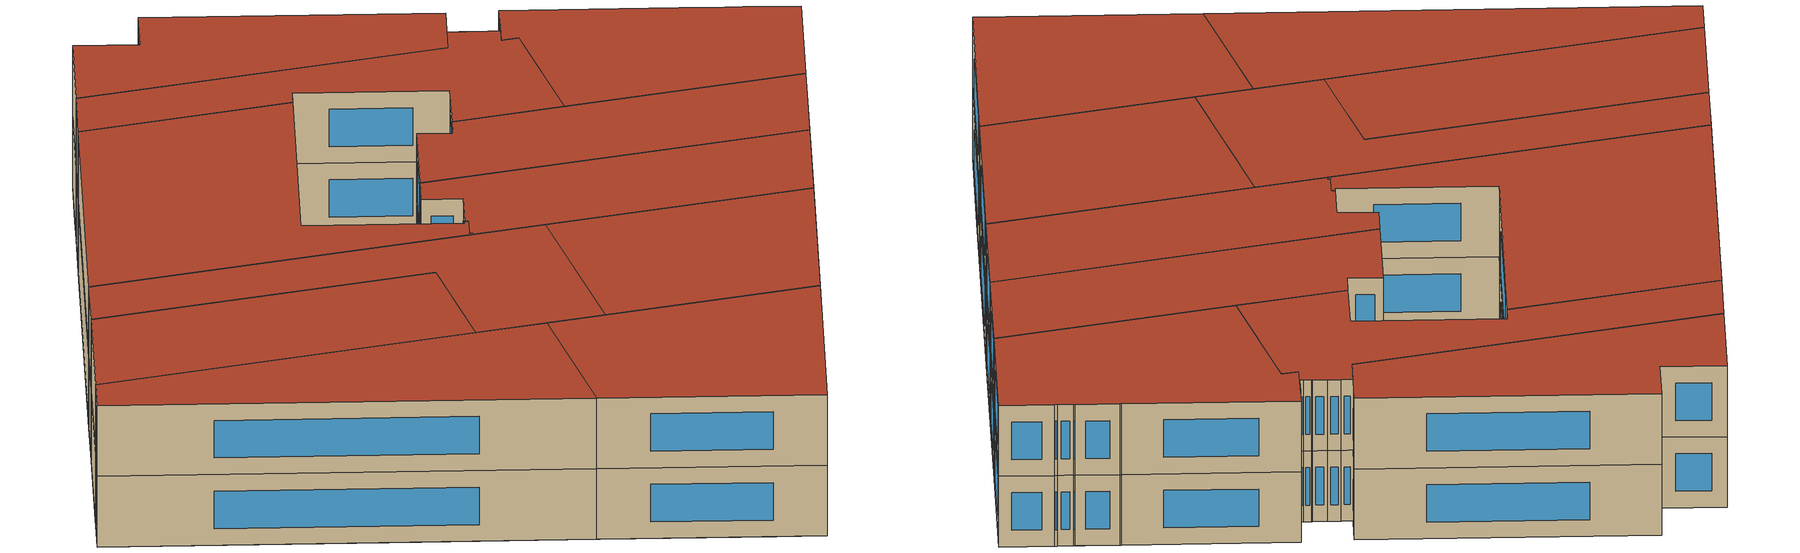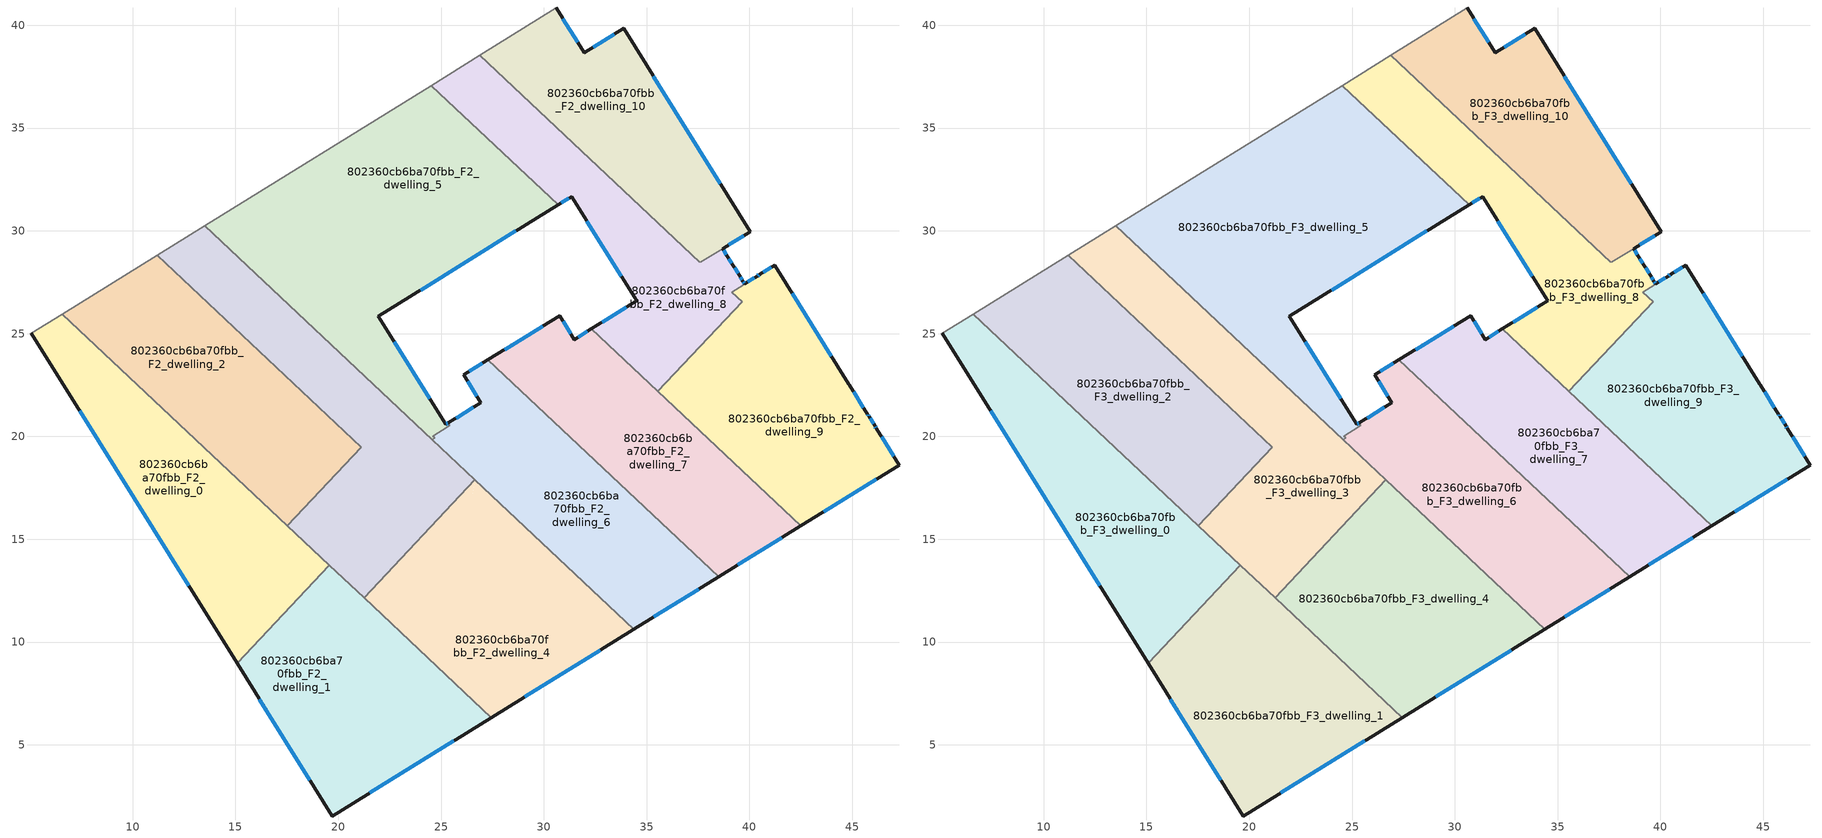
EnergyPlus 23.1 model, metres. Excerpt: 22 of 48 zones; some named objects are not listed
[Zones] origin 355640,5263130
802360cb6ba70fbb_F2_dwelling_0
 floor to 802360cb6ba70fbb_F1_dwelling_4 (EU_floor_Construction): 19.09,14.19 15.77,9.68 15.09,8.96 11.58,14.59 15.6,17.47 z6
 floor adiabatic (EU_floor_Construction): 15.6,17.47 11.58,14.59 5.07,25.02 6.58,25.95 z6
 floor to 802360cb6ba70fbb_F1_dwelling_5 (EU_floor_Construction): 19.57,13.73 15.77,9.68 19.09,14.19 z6
 wall outside (EU_wall_Construction): 5.07,25.02 15.09,8.96 z6:9
 wall to 802360cb6ba70fbb_F2_dwelling_1 (EU_wall_Construction): 15.09,8.96 19.57,13.73 z6:9
 wall adiabatic (EU_wall_Construction): 6.58,25.95 5.07,25.02 z6:9
 wall to 802360cb6ba70fbb_F2_dwelling_2 (EU_wall_Construction): 17.52,15.66 6.58,25.95 z6:9
 wall to 802360cb6ba70fbb_F2_dwelling_3 (EU_wall_Construction): 19.57,13.73 17.52,15.66 z6:9
 window (EU_Window_Construction): 7.42,21.25 12.73,12.73 z6.7:8.3
802360cb6ba70fbb_F2_dwelling_1
 floor to 802360cb6ba70fbb_F1_dwelling_5 (EU_floor_Construction): 22.04,11.42 18.7,3.17 15.15,8.85 15.77,9.68 19.57,13.73 z6
 floor to 802360cb6ba70fbb_F1_dwelling_4 (EU_floor_Construction): 15.77,9.68 15.15,8.85 15.09,8.96 z6
 floor to 802360cb6ba70fbb_F1_dwelling_6 (EU_floor_Construction): 25.05,8.59 24.32,4.4 19.71,1.54 18.7,3.17 22.04,11.42 z6
 floor to 802360cb6ba70fbb_F1_dwelling_7 (EU_floor_Construction): 27.45,6.33 24.32,4.4 25.05,8.59 z6
 wall outside (EU_wall_Construction): 15.09,8.96 19.71,1.54 27.45,6.33 z6:9
 wall to 802360cb6ba70fbb_F2_dwelling_4 (EU_wall_Construction): 27.45,6.33 21.26,12.15 z6:9
 wall to 802360cb6ba70fbb_F2_dwelling_3 (EU_wall_Construction): 21.26,12.15 19.57,13.73 z6:9
 window (EU_Window_Construction): 16.17,7.22 18.62,3.28 / 21.53,2.67 25.63,5.21 z6.7:8.3
802360cb6ba70fbb_F2_dwelling_10
 floor to 802360cb6ba70fbb_F1_dwelling_12 (EU_floor_Construction): 33.88,39.84 37.03,34.77 33.95,31.9 28.15,37.35 28.15,39.31 30.62,40.84 31.96,38.66 z6
 floor to 802360cb6ba70fbb_F1_dwelling_11 (EU_floor_Construction): 37.03,34.77 40.03,29.96 37.6,28.46 33.95,31.9 z6
 floor to 802360cb6ba70fbb_F1_dwelling_0 (EU_floor_Construction): 28.15,39.31 28.15,37.35 26.89,38.53 z6
 wall outside (EU_wall_Construction): 38.69,29.14 40.03,29.96 33.88,39.84 31.96,38.66 30.62,40.84 z6:9
 wall adiabatic (EU_wall_Construction): 30.62,40.84 26.89,38.53 z6:9
 wall to 802360cb6ba70fbb_F2_dwelling_8 (EU_wall_Construction): 26.89,38.53 37.59,28.47 / 37.6,28.46 38.69,29.14 z6:9
 window (EU_Window_Construction): 31.65,39.17 30.93,40.33 / 33.43,39.57 32.41,38.94 / 38.58,32.28 35.32,37.52 / 39.01,29.33 39.71,29.77 z6.7:8.3
802360cb6ba70fbb_F2_dwelling_2
 floor to 802360cb6ba70fbb_F1_dwelling_2 (EU_floor_Construction): 17.23,23.15 11.44,21.38 6.58,25.95 6.98,26.2 13.88,26.3 z6
 floor to 802360cb6ba70fbb_F1_dwelling_1 (EU_floor_Construction): 13.88,26.3 6.98,26.2 11.2,28.81 z6
 floor to 802360cb6ba70fbb_F1_dwelling_4 (EU_floor_Construction): 21.12,19.48 17.52,15.66 15.6,17.47 19.94,20.59 z6
 floor to 802360cb6ba70fbb_F1_dwelling_3 (EU_floor_Construction): 19.94,20.59 15.6,17.47 11.44,21.38 17.23,23.15 z6
 wall adiabatic (EU_wall_Construction): 11.2,28.81 6.58,25.95 z6:9
 wall to 802360cb6ba70fbb_F2_dwelling_3 (EU_wall_Construction): 17.52,15.66 21.12,19.48 11.2,28.81 z6:9
802360cb6ba70fbb_F2_dwelling_3
 floor to 802360cb6ba70fbb_F1_dwelling_1 (EU_floor_Construction): 17.65,26.35 13.88,26.3 11.2,28.81 13.51,30.24 z6
 floor to 802360cb6ba70fbb_F1_dwelling_4 (EU_floor_Construction): 23.79,20.57 19.09,14.19 17.52,15.66 21.12,19.48 19.94,20.59 22.11,22.15 z6
 floor to 802360cb6ba70fbb_F1_dwelling_2 (EU_floor_Construction): 20.12,24.03 17.23,23.15 13.88,26.3 17.65,26.35 z6
 floor to 802360cb6ba70fbb_F1_dwelling_5 (EU_floor_Construction): 25.21,19.24 23.15,14.16 21.26,12.15 19.09,14.19 23.79,20.57 z6
 floor to 802360cb6ba70fbb_F1_dwelling_6 (EU_floor_Construction): 26.65,17.88 23.15,14.16 25.21,19.24 z6
 floor to 802360cb6ba70fbb_F1_dwelling_3 (EU_floor_Construction): 22.11,22.15 19.94,20.59 17.23,23.15 20.12,24.03 z6
 wall adiabatic (EU_wall_Construction): 13.51,30.24 11.2,28.81 z6:9
 wall to 802360cb6ba70fbb_F2_dwelling_4 (EU_wall_Construction): 21.26,12.15 26.65,17.88 z6:9
 wall to 802360cb6ba70fbb_F2_dwelling_5 (EU_wall_Construction): 24.57,19.85 13.51,30.24 z6:9
 wall to 802360cb6ba70fbb_F2_dwelling_6 (EU_wall_Construction): 26.65,17.89 24.57,19.85 z6:9
802360cb6ba70fbb_F2_dwelling_4
 floor to 802360cb6ba70fbb_F1_dwelling_7 (EU_floor_Construction): 29.9,14.83 30.86,8.44 27.45,6.33 25.05,8.59 26.66,17.88 z6
 floor to 802360cb6ba70fbb_F1_dwelling_8 (EU_floor_Construction): 34.38,10.62 30.86,8.44 29.9,14.83 z6
 floor to 802360cb6ba70fbb_F1_dwelling_6 (EU_floor_Construction): 26.65,17.88 25.05,8.59 22.04,11.42 23.15,14.16 z6
 floor to 802360cb6ba70fbb_F1_dwelling_5 (EU_floor_Construction): 23.15,14.16 22.04,11.42 21.26,12.15 z6
 wall outside (EU_wall_Construction): 27.45,6.33 34.38,10.62 z6:9
 wall to 802360cb6ba70fbb_F2_dwelling_6 (EU_wall_Construction): 34.38,10.62 26.65,17.88 z6:9
 window (EU_Window_Construction): 29.07,7.34 32.75,9.61 z6.7:8.3
802360cb6ba70fbb_F2_dwelling_5
 floor to 802360cb6ba70fbb_F1_dwelling_0 (EU_floor_Construction): 28.15,33.67 28.15,29.68 25.5,28.05 17.57,32.76 24.53,37.07 z6
 floor to 802360cb6ba70fbb_F1_dwelling_1 (EU_floor_Construction): 25.5,28.05 22.86,26.41 17.65,26.35 13.51,30.24 17.57,32.76 z6
 floor to 802360cb6ba70fbb_F1_dwelling_4 (EU_floor_Construction): 23.59,23.22 24.58,21.64 23.79,20.57 22.11,22.15 z6
 floor to 802360cb6ba70fbb_F1_dwelling_12 (EU_floor_Construction): 30.7,31.26 28.15,29.68 28.15,33.67 z6
 floor to 802360cb6ba70fbb_F1_dwelling_2 (EU_floor_Construction): 22.86,26.41 21.95,25.85 22.61,24.79 20.12,24.03 17.65,26.35 z6
 floor to 802360cb6ba70fbb_F1_dwelling_3 (EU_floor_Construction): 22.61,24.79 23.59,23.22 22.11,22.15 20.12,24.03 z6
 floor to 802360cb6ba70fbb_F1_dwelling_5 (EU_floor_Construction): 24.58,21.64 25.23,20.59 25.36,20.67 25.43,20.55 25.33,20.47 24.6,20.02 24.68,19.94 24.57,19.85 23.79,20.57 z6
 wall outside (EU_wall_Construction): 25.36,20.67 25.23,20.59 21.95,25.85 30.7,31.26 z6:9
 wall to 802360cb6ba70fbb_F2_dwelling_6 (EU_wall_Construction): 24.57,19.84 24.68,19.94 24.6,20.02 25.33,20.47 25.43,20.55 25.36,20.67 z6:9
 wall adiabatic (EU_wall_Construction): 24.53,37.07 13.51,30.24 z6:9
 wall to 802360cb6ba70fbb_F2_dwelling_8 (EU_wall_Construction): 30.7,31.26 24.53,37.07 z6:9
 window (EU_Window_Construction): 24,27.12 28.65,29.99 / 24.46,21.82 22.72,24.61 / 25.33,20.65 25.26,20.61 z6.7:8.3
802360cb6ba70fbb_F2_dwelling_6
 floor to 802360cb6ba70fbb_F1_dwelling_6 (EU_floor_Construction): 27.61,23.41 26.66,17.88 25.21,19.24 25.93,21.02 26.94,21.65 26.11,22.99 27.28,23.72 z6
 floor to 802360cb6ba70fbb_F1_dwelling_8 (EU_floor_Construction): 34.38,17.05 37.39,12.49 34.38,10.62 29.9,14.83 28.77,22.32 z6
 floor to 802360cb6ba70fbb_F1_dwelling_5 (EU_floor_Construction): 25.93,21.02 25.21,19.24 24.57,19.84 24.68,19.94 24.6,20.02 25.33,20.47 25.43,20.55 25.36,20.67 z6
 floor to 802360cb6ba70fbb_F1_dwelling_9 (EU_floor_Construction): 38.5,13.17 37.39,12.49 34.38,17.05 z6
 floor to 802360cb6ba70fbb_F1_dwelling_7 (EU_floor_Construction): 28.77,22.32 29.9,14.83 26.66,17.88 27.61,23.41 z6
 wall outside (EU_wall_Construction): 27.28,23.72 26.11,22.99 26.94,21.65 25.36,20.67 / 34.38,10.62 38.5,13.17 z6:9
 wall to 802360cb6ba70fbb_F2_dwelling_7 (EU_wall_Construction): 38.5,13.17 27.28,23.72 z6:9
 window (EU_Window_Construction): 26.3,22.67 26.74,21.96 / 27.01,23.55 26.38,23.16 / 35.35,11.22 37.53,12.57 / 26.57,21.42 25.73,20.9 z6.7:8.3
802360cb6ba70fbb_F2_dwelling_7
 floor to 802360cb6ba70fbb_F1_dwelling_9 (EU_floor_Construction): 36.75,21.06 42.5,15.65 38.5,13.17 34.38,17.05 29.19,24.9 29.93,25.36 z6
 floor to 802360cb6ba70fbb_F1_dwelling_7 (EU_floor_Construction): 28.45,24.44 28.77,22.32 27.61,23.41 27.71,23.99 z6
 floor to 802360cb6ba70fbb_F1_dwelling_6 (EU_floor_Construction): 27.71,23.99 27.61,23.41 27.28,23.72 z6
 floor to 802360cb6ba70fbb_F1_dwelling_10 (EU_floor_Construction): 32.31,25.23 36.75,21.06 29.93,25.36 30.77,25.88 31.48,24.71 z6
 floor to 802360cb6ba70fbb_F1_dwelling_8 (EU_floor_Construction): 29.19,24.9 34.38,17.05 28.77,22.32 28.45,24.44 z6
 wall outside (EU_wall_Construction): 32.31,25.23 31.48,24.71 30.77,25.88 27.28,23.72 / 38.5,13.17 42.5,15.65 z6:9
 wall to 802360cb6ba70fbb_F2_dwelling_9 (EU_wall_Construction): 42.5,15.65 35.55,22.19 z6:9
 wall to 802360cb6ba70fbb_F2_dwelling_8 (EU_wall_Construction): 35.55,22.19 32.31,25.23 z6:9
 window (EU_Window_Construction): 31.32,24.99 30.93,25.6 / 32.12,25.11 31.68,24.84 / 39.44,13.76 41.56,15.07 / 29.95,25.37 28.1,24.23 z6.7:8.3
802360cb6ba70fbb_F2_dwelling_8
 floor to 802360cb6ba70fbb_F1_dwelling_11 (EU_floor_Construction): 38.69,29.14 39.52,27.82 39.52,27.81 39.76,27.42 40.38,27.8 40.49,27.87 39.13,27.02 39.64,26.54 37.76,24.55 32.82,25.54 34.51,26.6 32.22,30.28 33.95,31.9 37.6,28.46 z6
 floor to 802360cb6ba70fbb_F1_dwelling_0 (EU_floor_Construction): 28.15,37.35 28.15,33.67 24.53,37.07 26.89,38.53 z6
 floor to 802360cb6ba70fbb_F1_dwelling_10 (EU_floor_Construction): 37.76,24.55 35.55,22.19 32.31,25.23 32.82,25.54 z6
 floor to 802360cb6ba70fbb_F1_dwelling_12 (EU_floor_Construction): 33.95,31.9 32.22,30.28 31.35,31.67 30.7,31.26 28.15,33.67 28.15,37.35 z6
 wall outside (EU_wall_Construction): 30.7,31.26 31.35,31.67 34.51,26.6 32.31,25.23 / 40.37,27.8 39.76,27.42 39.68,27.55 39.53,27.8 39.52,27.82 39.21,28.31 38.93,28.76 38.69,29.14 / 40.37,27.8 40.49,27.88 z6:9
 wall to 802360cb6ba70fbb_F2_dwelling_9 (EU_wall_Construction): 35.55,22.19 39.64,26.54 39.13,27.02 40.49,27.87 z6:9
 wall adiabatic (EU_wall_Construction): 26.89,38.53 24.53,37.07 z6:9
 window (EU_Window_Construction): 34,26.28 32.83,25.55 / 32.1,30.48 33.77,27.79 / 30.85,31.36 31.2,31.57 / 38.87,28.85 38.75,29.05 / 39.14,28.42 38.99,28.65 / 39.44,27.93 39.28,28.2 / 39.65,27.61 39.56,27.75 / 39.74,27.45 39.7,27.52 / 40.23,27.71 39.91,27.51 / 40.4,27.82 40.46,27.86 z6.7:8.3
802360cb6ba70fbb_F2_dwelling_9
 floor to 802360cb6ba70fbb_F1_dwelling_10 (EU_floor_Construction): 44.42,23.21 46.11,20.49 46.14,20.44 47.28,18.61 43.93,16.53 36.75,21.06 35.55,22.19 37.76,24.55 z6
 floor to 802360cb6ba70fbb_F1_dwelling_11 (EU_floor_Construction): 41.23,28.33 44.42,23.21 37.76,24.55 39.64,26.54 39.13,27.02 40.5,27.88 z6
 floor to 802360cb6ba70fbb_F1_dwelling_9 (EU_floor_Construction): 43.93,16.53 42.5,15.65 36.75,21.06 z6
 wall outside (EU_wall_Construction): 42.5,15.65 47.28,18.61 46.16,20.41 46.11,20.49 45.79,21.01 45.76,21.06 44.85,22.52 44.83,22.55 41.23,28.33 40.5,27.88 z6:9
 window (EU_Window_Construction): 41.06,28.23 40.67,27.98 / 43.99,23.91 42.08,26.97 / 45.54,21.4 45.06,22.18 / 45.78,21.02 45.77,21.05 / 46.04,20.61 45.87,20.89 / 46.15,20.43 46.12,20.47 / 47.02,19.03 46.43,19.99 / 43.63,16.34 46.16,17.91 z6.7:8.3
802360cb6ba70fbb_F3_dwelling_0
 floor to 802360cb6ba70fbb_F2_dwelling_0 (EU_floor_Construction): 19.57,13.73 15.09,8.96 5.07,25.02 6.58,25.95 z9
 wall outside (EU_wall_Construction): 5.07,25.02 15.09,8.96 z9:12
 wall to 802360cb6ba70fbb_F3_dwelling_1 (EU_wall_Construction): 15.09,8.96 19.57,13.73 z9:12
 wall adiabatic (EU_wall_Construction): 6.58,25.95 5.07,25.02 z9:12
 wall to 802360cb6ba70fbb_F3_dwelling_2 (EU_wall_Construction): 17.52,15.66 6.58,25.95 z9:12
 wall to 802360cb6ba70fbb_F3_dwelling_3 (EU_wall_Construction): 19.57,13.73 17.52,15.66 z9:12
 window (EU_Window_Construction): 7.42,21.25 12.73,12.73 z9.7:11.3
 roof outside (EU_roof_Construction): 15.09,8.96 19.57,13.73 6.58,25.95 5.07,25.02 z12
802360cb6ba70fbb_F3_dwelling_1
 floor to 802360cb6ba70fbb_F2_dwelling_1 (EU_floor_Construction): 27.45,6.33 19.71,1.54 15.09,8.96 19.57,13.73 z9
 wall outside (EU_wall_Construction): 15.09,8.96 19.71,1.54 27.45,6.33 z9:12
 wall to 802360cb6ba70fbb_F3_dwelling_4 (EU_wall_Construction): 27.45,6.33 21.26,12.15 z9:12
 wall to 802360cb6ba70fbb_F3_dwelling_3 (EU_wall_Construction): 21.26,12.15 19.57,13.73 z9:12
 window (EU_Window_Construction): 16.17,7.22 18.62,3.28 / 21.53,2.67 25.63,5.21 z9.7:11.3
 roof outside (EU_roof_Construction): 27.45,6.33 19.57,13.73 15.09,8.96 19.71,1.54 z12
802360cb6ba70fbb_F3_dwelling_10
 floor to 802360cb6ba70fbb_F2_dwelling_10 (EU_floor_Construction): 33.88,39.84 40.03,29.96 37.59,28.47 26.89,38.53 30.62,40.84 31.96,38.66 z9
 wall outside (EU_wall_Construction): 38.69,29.14 40.03,29.96 33.88,39.84 31.96,38.66 30.62,40.84 z9:12
 wall adiabatic (EU_wall_Construction): 30.62,40.84 26.89,38.53 z9:12
 wall to 802360cb6ba70fbb_F3_dwelling_8 (EU_wall_Construction): 26.89,38.53 37.59,28.47 / 37.6,28.46 38.69,29.14 z9:12
 window (EU_Window_Construction): 31.65,39.17 30.93,40.33 / 33.43,39.57 32.41,38.94 / 38.58,32.28 35.32,37.52 / 39.01,29.33 39.71,29.77 z9.7:11.3
 roof outside (EU_roof_Construction): 40.03,29.96 33.88,39.84 31.96,38.66 30.62,40.84 26.89,38.53 37.59,28.47 z12
802360cb6ba70fbb_F3_dwelling_2
 floor to 802360cb6ba70fbb_F2_dwelling_2 (EU_floor_Construction): 21.12,19.48 17.52,15.66 6.58,25.95 11.2,28.81 z9
 wall adiabatic (EU_wall_Construction): 11.2,28.81 6.58,25.95 z9:12
 wall to 802360cb6ba70fbb_F3_dwelling_3 (EU_wall_Construction): 17.52,15.66 21.12,19.48 11.2,28.81 z9:12
 roof outside (EU_roof_Construction): 17.52,15.66 21.12,19.48 11.2,28.81 6.58,25.95 z12
802360cb6ba70fbb_F3_dwelling_3
 floor to 802360cb6ba70fbb_F2_dwelling_3 (EU_floor_Construction): 21.12,19.48 11.2,28.81 13.51,30.24 26.65,17.88 21.26,12.15 17.52,15.66 z9
 wall adiabatic (EU_wall_Construction): 13.51,30.24 11.2,28.81 z9:12
 wall to 802360cb6ba70fbb_F3_dwelling_4 (EU_wall_Construction): 21.26,12.15 26.65,17.88 z9:12
 wall to 802360cb6ba70fbb_F3_dwelling_5 (EU_wall_Construction): 24.57,19.85 13.51,30.24 z9:12
 wall to 802360cb6ba70fbb_F3_dwelling_6 (EU_wall_Construction): 26.65,17.89 24.57,19.85 z9:12
 roof outside (EU_roof_Construction): 21.26,12.15 26.65,17.88 13.51,30.24 11.2,28.81 21.12,19.48 17.52,15.66 z12
802360cb6ba70fbb_F3_dwelling_4
 floor to 802360cb6ba70fbb_F2_dwelling_4 (EU_floor_Construction): 34.38,10.62 27.45,6.33 21.26,12.15 26.65,17.88 z9
 wall outside (EU_wall_Construction): 27.45,6.33 34.38,10.62 z9:12
 wall to 802360cb6ba70fbb_F3_dwelling_6 (EU_wall_Construction): 34.38,10.62 26.65,17.88 z9:12
 window (EU_Window_Construction): 29.07,7.34 32.75,9.61 z9.7:11.3
 roof outside (EU_roof_Construction): 34.38,10.62 26.65,17.88 21.26,12.15 27.45,6.33 z12
802360cb6ba70fbb_F3_dwelling_5
 floor to 802360cb6ba70fbb_F2_dwelling_5 (EU_floor_Construction): 30.7,31.26 21.95,25.85 25.23,20.59 25.36,20.67 25.43,20.55 25.33,20.47 24.6,20.02 24.68,19.94 24.57,19.84 13.51,30.24 24.53,37.07 z9
 wall outside (EU_wall_Construction): 25.36,20.67 25.23,20.59 21.95,25.85 30.7,31.26 z9:12
 wall to 802360cb6ba70fbb_F3_dwelling_6 (EU_wall_Construction): 24.57,19.84 24.68,19.94 24.6,20.02 25.33,20.47 25.43,20.55 25.36,20.67 z9:12
 wall adiabatic (EU_wall_Construction): 24.53,37.07 13.51,30.24 z9:12
 wall to 802360cb6ba70fbb_F3_dwelling_8 (EU_wall_Construction): 30.7,31.26 24.53,37.07 z9:12
 window (EU_Window_Construction): 24,27.12 28.65,29.99 / 24.46,21.82 22.72,24.61 / 25.33,20.65 25.26,20.61 z9.7:11.3
 roof outside (EU_roof_Construction): 25.43,20.55 25.36,20.67 25.23,20.59 21.95,25.85 30.7,31.26 24.53,37.07 13.51,30.24 24.57,19.84 24.68,19.94 24.6,20.02 25.33,20.47 z12
802360cb6ba70fbb_F3_dwelling_6
 floor to 802360cb6ba70fbb_F2_dwelling_6 (EU_floor_Construction): 38.5,13.17 34.38,10.62 24.57,19.84 24.68,19.94 24.6,20.02 25.33,20.47 25.43,20.55 25.36,20.67 26.94,21.65 26.11,22.99 27.28,23.72 z9
 wall outside (EU_wall_Construction): 27.28,23.72 26.11,22.99 26.94,21.65 25.36,20.67 / 34.38,10.62 38.5,13.17 z9:12
 wall to 802360cb6ba70fbb_F3_dwelling_7 (EU_wall_Construction): 38.5,13.17 27.28,23.72 z9:12
 window (EU_Window_Construction): 26.3,22.67 26.74,21.96 / 27.01,23.55 26.38,23.16 / 35.35,11.22 37.53,12.57 / 26.57,21.42 25.73,20.9 z9.7:11.3
 roof outside (EU_roof_Construction): 38.5,13.17 27.28,23.72 26.11,22.99 26.94,21.65 25.36,20.67 25.43,20.55 25.33,20.47 24.6,20.02 24.68,19.94 24.57,19.84 34.38,10.62 z12
802360cb6ba70fbb_F3_dwelling_7
 floor to 802360cb6ba70fbb_F2_dwelling_7 (EU_floor_Construction): 32.31,25.23 42.5,15.65 38.5,13.17 27.28,23.72 30.77,25.88 31.48,24.71 z9
 wall outside (EU_wall_Construction): 32.31,25.23 31.48,24.71 30.77,25.88 27.28,23.72 / 38.5,13.17 42.5,15.65 z9:12
 wall to 802360cb6ba70fbb_F3_dwelling_9 (EU_wall_Construction): 42.5,15.65 35.55,22.19 z9:12
 wall to 802360cb6ba70fbb_F3_dwelling_8 (EU_wall_Construction): 35.55,22.19 32.31,25.23 z9:12
 window (EU_Window_Construction): 31.32,24.99 30.93,25.6 / 32.12,25.11 31.68,24.84 / 39.44,13.76 41.56,15.07 / 29.95,25.37 28.1,24.23 z9.7:11.3
 roof outside (EU_roof_Construction): 42.5,15.65 32.31,25.23 31.48,24.71 30.77,25.88 27.28,23.72 38.5,13.17 z12
802360cb6ba70fbb_F3_dwelling_8
 floor to 802360cb6ba70fbb_F2_dwelling_8 (EU_floor_Construction): 38.69,29.14 39.52,27.82 39.53,27.8 39.68,27.55 39.76,27.42 40.37,27.8 40.49,27.87 39.13,27.02 39.64,26.54 35.55,22.19 32.31,25.23 34.51,26.6 31.35,31.67 30.7,31.26 24.53,37.07 26.89,38.53 37.6,28.46 z9
 wall outside (EU_wall_Construction): 30.7,31.26 31.35,31.67 34.51,26.6 32.31,25.23 / 40.37,27.8 39.76,27.42 39.68,27.55 39.53,27.8 39.52,27.82 39.21,28.31 38.93,28.76 38.69,29.14 / 40.37,27.8 40.49,27.88 z9:12
 wall to 802360cb6ba70fbb_F3_dwelling_9 (EU_wall_Construction): 35.55,22.19 39.64,26.54 39.13,27.02 40.49,27.87 z9:12
 wall adiabatic (EU_wall_Construction): 26.89,38.53 24.53,37.07 z9:12
 window (EU_Window_Construction): 34,26.28 32.83,25.55 / 32.1,30.48 33.77,27.79 / 30.85,31.36 31.2,31.57 / 38.87,28.85 38.75,29.05 / 39.14,28.42 38.99,28.65 / 39.44,27.93 39.28,28.2 / 39.65,27.61 39.56,27.75 / 39.74,27.45 39.7,27.52 / 40.23,27.71 39.91,27.51 / 40.4,27.82 40.46,27.86 z9.7:11.3
 roof outside (EU_roof_Construction): 39.64,26.54 39.13,27.02 40.49,27.88 40.37,27.8 39.76,27.42 39.68,27.55 39.53,27.8 39.52,27.82 38.69,29.14 37.6,28.46 26.89,38.53 24.53,37.07 30.7,31.26 31.35,31.67 34.51,26.6 32.31,25.23 35.55,22.19 z12
802360cb6ba70fbb_F3_dwelling_9
 floor to 802360cb6ba70fbb_F2_dwelling_9 (EU_floor_Construction): 41.23,28.33 44.83,22.55 44.85,22.52 45.76,21.06 45.79,21.01 46.11,20.49 46.16,20.41 47.28,18.61 42.5,15.65 35.55,22.19 39.64,26.54 39.13,27.02 40.5,27.88 z9
 wall outside (EU_wall_Construction): 42.5,15.65 47.28,18.61 46.16,20.41 46.11,20.49 45.79,21.01 45.76,21.06 44.85,22.52 44.83,22.55 41.23,28.33 40.5,27.88 z9:12
 window (EU_Window_Construction): 41.06,28.23 40.67,27.98 / 43.99,23.91 42.08,26.97 / 45.54,21.4 45.06,22.18 / 45.78,21.02 45.77,21.05 / 46.04,20.61 45.87,20.89 / 46.15,20.43 46.12,20.47 / 47.02,19.03 46.43,19.99 / 43.63,16.34 46.16,17.91 z9.7:11.3
 roof outside (EU_roof_Construction): 47.28,18.61 46.16,20.41 46.11,20.49 45.79,21.01 45.76,21.06 44.85,22.52 44.83,22.55 41.23,28.33 40.5,27.88 39.13,27.02 39.64,26.54 35.55,22.19 42.5,15.65 z12
[Building]
EU S2 Campaign: North Axis=0; Terrain=City; Solar Distribution=FullExterior
[Site:Location]
Budapest.Ferenc.Liszt.Intl.AP: Latitude=47.437; Longitude=19.256; Time Zone=1; Elevation=185
[SizingPeriod:WeatherFileDays]
AnnualSizingPeriod: Begin Month=1; Begin Day of Month=1; End Month=12; End Day of Month=31; Day of Week for Start Day=Monday; Use Weather File Daylight Saving Period=No; Use Weather File Rain and Snow Indicators=No
[MATERIAL]
EU_InternalMass_Material: Roughness=MediumRough; Thickness=0.1; Conductivity=1; Density=1800; Specific Heat=900; Thermal Absorptance=0.9; Solar Absorptance=0.7; Visible Absorptance=0.7
[MATERIAL:NOMASS] Roughness=MediumRough; Thermal Absorptance=0.9; Solar Absorptance=0.7; Visible Absorptance=0.7
Name | Thermal Resistance
EU_wall_NoMass | 0.832559
EU_roof_NoMass | 1.39638
EU_floor_NoMass | 0.872794
[WINDOWMATERIAL:SIMPLEGLAZINGSYSTEM]
EU_Window_SimpleGlazing: UFactor=2.79869; Solar Heat Gain Coefficient=0.75; Visible Transmittance=0.75
[CONSTRUCTION]
EU_wall_Construction: EU_wall_NoMass
EU_roof_Construction: EU_roof_NoMass
EU_floor_Construction: EU_floor_NoMass
EU_Window_Construction: EU_Window_SimpleGlazing
EU_InternalMass_Construction: EU_InternalMass_Material
[ZONE] Type=1; Multiplier=1; Ceiling Height=autocalculate; Floor Area=autocalculate; Part of Total Floor Area=Yes
Name | Volume
802360cb6ba70fbb_F2_dwelling_0; 802360cb6ba70fbb_F3_dwelling_0 | 225.541
802360cb6ba70fbb_F2_dwelling_1; 802360cb6ba70fbb_F3_dwelling_1 | 225.53
802360cb6ba70fbb_F2_dwelling_10 | 184.653
802360cb6ba70fbb_F3_dwelling_10 | 184.645
802360cb6ba70fbb_F2_dwelling_2; 802360cb6ba70fbb_F3_dwelling_2 | 225.542
802360cb6ba70fbb_F2_dwelling_3; 802360cb6ba70fbb_F3_dwelling_3 | 225.523
802360cb6ba70fbb_F2_dwelling_4; 802360cb6ba70fbb_F3_dwelling_4 | 225.543
802360cb6ba70fbb_F2_dwelling_5; 802360cb6ba70fbb_F3_dwelling_5 | 353.214
802360cb6ba70fbb_F2_dwelling_6; 802360cb6ba70fbb_F3_dwelling_6 | 200.351
802360cb6ba70fbb_F2_dwelling_7; 802360cb6ba70fbb_F3_dwelling_7 | 206.706
802360cb6ba70fbb_F2_dwelling_8; 802360cb6ba70fbb_F3_dwelling_8 | 189.93
802360cb6ba70fbb_F2_dwelling_9; 802360cb6ba70fbb_F3_dwelling_9 | 218.387
[INTERNALMASS] Construction=EU_InternalMass_Construction
Name | Zone or ZoneList | Surface Area
802360cb6ba70fbb_F2_dwelling_0_EU_InternalMass | 802360cb6ba70fbb_F2_dwelling_0 | 75.18
802360cb6ba70fbb_F2_dwelling_1_EU_InternalMass | 802360cb6ba70fbb_F2_dwelling_1 | 75.1757
802360cb6ba70fbb_F2_dwelling_2_EU_InternalMass | 802360cb6ba70fbb_F2_dwelling_2 | 75.1794
802360cb6ba70fbb_F2_dwelling_3_EU_InternalMass | 802360cb6ba70fbb_F2_dwelling_3 | 75.1743
802360cb6ba70fbb_F2_dwelling_4_EU_InternalMass | 802360cb6ba70fbb_F2_dwelling_4 | 75.1797
802360cb6ba70fbb_F2_dwelling_5_EU_InternalMass | 802360cb6ba70fbb_F2_dwelling_5 | 117.738
802360cb6ba70fbb_F2_dwelling_6_EU_InternalMass | 802360cb6ba70fbb_F2_dwelling_6 | 66.7831
802360cb6ba70fbb_F2_dwelling_7_EU_InternalMass | 802360cb6ba70fbb_F2_dwelling_7 | 68.904
802360cb6ba70fbb_F2_dwelling_8_EU_InternalMass | 802360cb6ba70fbb_F2_dwelling_8 | 63.3103
802360cb6ba70fbb_F2_dwelling_9_EU_InternalMass | 802360cb6ba70fbb_F2_dwelling_9 | 72.7933
802360cb6ba70fbb_F2_dwelling_10_EU_InternalMass | 802360cb6ba70fbb_F2_dwelling_10 | 61.5551
802360cb6ba70fbb_F3_dwelling_0_EU_InternalMass | 802360cb6ba70fbb_F3_dwelling_0 | 75.18
802360cb6ba70fbb_F3_dwelling_1_EU_InternalMass | 802360cb6ba70fbb_F3_dwelling_1 | 75.1757
802360cb6ba70fbb_F3_dwelling_2_EU_InternalMass | 802360cb6ba70fbb_F3_dwelling_2 | 75.1794
802360cb6ba70fbb_F3_dwelling_3_EU_InternalMass | 802360cb6ba70fbb_F3_dwelling_3 | 75.1743
802360cb6ba70fbb_F3_dwelling_4_EU_InternalMass | 802360cb6ba70fbb_F3_dwelling_4 | 75.1797
802360cb6ba70fbb_F3_dwelling_5_EU_InternalMass | 802360cb6ba70fbb_F3_dwelling_5 | 117.738
802360cb6ba70fbb_F3_dwelling_6_EU_InternalMass | 802360cb6ba70fbb_F3_dwelling_6 | 66.7831
802360cb6ba70fbb_F3_dwelling_7_EU_InternalMass | 802360cb6ba70fbb_F3_dwelling_7 | 68.904
802360cb6ba70fbb_F3_dwelling_8_EU_InternalMass | 802360cb6ba70fbb_F3_dwelling_8 | 63.3103
802360cb6ba70fbb_F3_dwelling_9_EU_InternalMass | 802360cb6ba70fbb_F3_dwelling_9 | 72.7933
802360cb6ba70fbb_F3_dwelling_10_EU_InternalMass | 802360cb6ba70fbb_F3_dwelling_10 | 61.5551
[OTHEREQUIPMENT] Fuel Type=Electricity; Design Level Calculation Method=Watts/Area; Power per Zone Floor Area=1; Fraction Latent=0; Fraction Radiant=0; Fraction Lost=0; Carbon Dioxide Generation Rate=0; EndUse Subcategory=EU_Step8_InternalGains
Name | Zone or ZoneList or Space or SpaceList | Schedule
EU_Step8_InternalGain_802360cb6ba70fbb_F2_dwelling_0_f000 | 802360cb6ba70fbb_F2_dwelling_0 | EU_Step8_GainSchedule_802360cb6ba70fbb_F2_dwelling_0_f000
EU_Step8_InternalGain_802360cb6ba70fbb_F2_dwelling_1_f000 | 802360cb6ba70fbb_F2_dwelling_1 | EU_Step8_GainSchedule_802360cb6ba70fbb_F2_dwelling_1_f000
EU_Step8_InternalGain_802360cb6ba70fbb_F2_dwelling_2_f000 | 802360cb6ba70fbb_F2_dwelling_2 | EU_Step8_GainSchedule_802360cb6ba70fbb_F2_dwelling_2_f000
EU_Step8_InternalGain_802360cb6ba70fbb_F2_dwelling_3_f000 | 802360cb6ba70fbb_F2_dwelling_3 | EU_Step8_GainSchedule_802360cb6ba70fbb_F2_dwelling_3_f000
EU_Step8_InternalGain_802360cb6ba70fbb_F2_dwelling_4_f000 | 802360cb6ba70fbb_F2_dwelling_4 | EU_Step8_GainSchedule_802360cb6ba70fbb_F2_dwelling_4_f000
EU_Step8_InternalGain_802360cb6ba70fbb_F2_dwelling_5_f000 | 802360cb6ba70fbb_F2_dwelling_5 | EU_Step8_GainSchedule_802360cb6ba70fbb_F2_dwelling_5_f000
EU_Step8_InternalGain_802360cb6ba70fbb_F2_dwelling_6_f000 | 802360cb6ba70fbb_F2_dwelling_6 | EU_Step8_GainSchedule_802360cb6ba70fbb_F2_dwelling_6_f000
EU_Step8_InternalGain_802360cb6ba70fbb_F2_dwelling_7_f000 | 802360cb6ba70fbb_F2_dwelling_7 | EU_Step8_GainSchedule_802360cb6ba70fbb_F2_dwelling_7_f000
EU_Step8_InternalGain_802360cb6ba70fbb_F2_dwelling_8_f000 | 802360cb6ba70fbb_F2_dwelling_8 | EU_Step8_GainSchedule_802360cb6ba70fbb_F2_dwelling_8_f000
EU_Step8_InternalGain_802360cb6ba70fbb_F2_dwelling_9_f000 | 802360cb6ba70fbb_F2_dwelling_9 | EU_Step8_GainSchedule_802360cb6ba70fbb_F2_dwelling_9_f000
EU_Step8_InternalGain_802360cb6ba70fbb_F2_dwelling_10_f000 | 802360cb6ba70fbb_F2_dwelling_10 | EU_Step8_GainSchedule_802360cb6ba70fbb_F2_dwelling_10_f000
EU_Step8_InternalGain_802360cb6ba70fbb_F3_dwelling_0_f000 | 802360cb6ba70fbb_F3_dwelling_0 | EU_Step8_GainSchedule_802360cb6ba70fbb_F3_dwelling_0_f000
EU_Step8_InternalGain_802360cb6ba70fbb_F3_dwelling_1_f000 | 802360cb6ba70fbb_F3_dwelling_1 | EU_Step8_GainSchedule_802360cb6ba70fbb_F3_dwelling_1_f000
EU_Step8_InternalGain_802360cb6ba70fbb_F3_dwelling_2_f000 | 802360cb6ba70fbb_F3_dwelling_2 | EU_Step8_GainSchedule_802360cb6ba70fbb_F3_dwelling_2_f000
EU_Step8_InternalGain_802360cb6ba70fbb_F3_dwelling_3_f000 | 802360cb6ba70fbb_F3_dwelling_3 | EU_Step8_GainSchedule_802360cb6ba70fbb_F3_dwelling_3_f000
EU_Step8_InternalGain_802360cb6ba70fbb_F3_dwelling_4_f000 | 802360cb6ba70fbb_F3_dwelling_4 | EU_Step8_GainSchedule_802360cb6ba70fbb_F3_dwelling_4_f000
EU_Step8_InternalGain_802360cb6ba70fbb_F3_dwelling_5_f000 | 802360cb6ba70fbb_F3_dwelling_5 | EU_Step8_GainSchedule_802360cb6ba70fbb_F3_dwelling_5_f000
EU_Step8_InternalGain_802360cb6ba70fbb_F3_dwelling_6_f000 | 802360cb6ba70fbb_F3_dwelling_6 | EU_Step8_GainSchedule_802360cb6ba70fbb_F3_dwelling_6_f000
EU_Step8_InternalGain_802360cb6ba70fbb_F3_dwelling_7_f000 | 802360cb6ba70fbb_F3_dwelling_7 | EU_Step8_GainSchedule_802360cb6ba70fbb_F3_dwelling_7_f000
EU_Step8_InternalGain_802360cb6ba70fbb_F3_dwelling_8_f000 | 802360cb6ba70fbb_F3_dwelling_8 | EU_Step8_GainSchedule_802360cb6ba70fbb_F3_dwelling_8_f000
EU_Step8_InternalGain_802360cb6ba70fbb_F3_dwelling_9_f000 | 802360cb6ba70fbb_F3_dwelling_9 | EU_Step8_GainSchedule_802360cb6ba70fbb_F3_dwelling_9_f000
EU_Step8_InternalGain_802360cb6ba70fbb_F3_dwelling_10_f000 | 802360cb6ba70fbb_F3_dwelling_10 | EU_Step8_GainSchedule_802360cb6ba70fbb_F3_dwelling_10_f000
[ZONEVENTILATION:DESIGNFLOWRATE] Schedule=EU_AlwaysOn; Design Flow Rate Calculation Method=AirChanges/Hour; Air Changes per Hour=0.475469; Ventilation Type=Natural; Fan Pressure Rise=0; Fan Total Efficiency=1; Constant Term Coefficient=1; Temperature Term Coefficient=0; Velocity Term Coefficient=0; Velocity Squared Term Coefficient=0; Minimum Indoor Temperature=-100; Maximum Indoor Temperature=100; Delta Temperature=-100; Minimum Outdoor Temperature=-100; Maximum Outdoor Temperature=100; Maximum Wind Speed=40
Name | Zone or ZoneList or Space or SpaceList
EU_ConstantAir_802360cb6ba70fbb_F2_dwelling_0 | 802360cb6ba70fbb_F2_dwelling_0
EU_ConstantAir_802360cb6ba70fbb_F2_dwelling_1 | 802360cb6ba70fbb_F2_dwelling_1
EU_ConstantAir_802360cb6ba70fbb_F2_dwelling_2 | 802360cb6ba70fbb_F2_dwelling_2
EU_ConstantAir_802360cb6ba70fbb_F2_dwelling_3 | 802360cb6ba70fbb_F2_dwelling_3
EU_ConstantAir_802360cb6ba70fbb_F2_dwelling_4 | 802360cb6ba70fbb_F2_dwelling_4
EU_ConstantAir_802360cb6ba70fbb_F2_dwelling_5 | 802360cb6ba70fbb_F2_dwelling_5
EU_ConstantAir_802360cb6ba70fbb_F2_dwelling_6 | 802360cb6ba70fbb_F2_dwelling_6
EU_ConstantAir_802360cb6ba70fbb_F2_dwelling_7 | 802360cb6ba70fbb_F2_dwelling_7
EU_ConstantAir_802360cb6ba70fbb_F2_dwelling_8 | 802360cb6ba70fbb_F2_dwelling_8
EU_ConstantAir_802360cb6ba70fbb_F2_dwelling_9 | 802360cb6ba70fbb_F2_dwelling_9
EU_ConstantAir_802360cb6ba70fbb_F2_dwelling_10 | 802360cb6ba70fbb_F2_dwelling_10
EU_ConstantAir_802360cb6ba70fbb_F3_dwelling_0 | 802360cb6ba70fbb_F3_dwelling_0
EU_ConstantAir_802360cb6ba70fbb_F3_dwelling_1 | 802360cb6ba70fbb_F3_dwelling_1
EU_ConstantAir_802360cb6ba70fbb_F3_dwelling_2 | 802360cb6ba70fbb_F3_dwelling_2
EU_ConstantAir_802360cb6ba70fbb_F3_dwelling_3 | 802360cb6ba70fbb_F3_dwelling_3
EU_ConstantAir_802360cb6ba70fbb_F3_dwelling_4 | 802360cb6ba70fbb_F3_dwelling_4
EU_ConstantAir_802360cb6ba70fbb_F3_dwelling_5 | 802360cb6ba70fbb_F3_dwelling_5
EU_ConstantAir_802360cb6ba70fbb_F3_dwelling_6 | 802360cb6ba70fbb_F3_dwelling_6
EU_ConstantAir_802360cb6ba70fbb_F3_dwelling_7 | 802360cb6ba70fbb_F3_dwelling_7
EU_ConstantAir_802360cb6ba70fbb_F3_dwelling_8 | 802360cb6ba70fbb_F3_dwelling_8
EU_ConstantAir_802360cb6ba70fbb_F3_dwelling_9 | 802360cb6ba70fbb_F3_dwelling_9
EU_ConstantAir_802360cb6ba70fbb_F3_dwelling_10 | 802360cb6ba70fbb_F3_dwelling_10
[HVACTEMPLATE:ZONE:IDEALLOADSAIRSYSTEM] System Availability Schedule=EU_AlwaysOn; Maximum Heating Supply Air Temperature=50; Minimum Cooling Supply Air Temperature=13; Maximum Heating Supply Air Humidity Ratio=0.0156; Minimum Cooling Supply Air Humidity Ratio=0.0077; Heating Limit=NoLimit; Cooling Limit=NoLimit; Heating Availability Schedule=EU_AlwaysOn; Cooling Availability Schedule=EU_CoolingOff; Dehumidification Control Type=ConstantSensibleHeatRatio; Cooling Sensible Heat Ratio=0.7; Dehumidification Setpoint=60; Humidification Control Type=None; Humidification Setpoint=30; Outdoor Air Method=None; Outdoor Air Flow Rate per Person=0.00944; Outdoor Air Flow Rate per Zone Floor Area=0; Outdoor Air Flow Rate per Zone=0; Demand Controlled Ventilation Type=None; Outdoor Air Economizer Type=NoEconomizer; Heat Recovery Type=None; Sensible Heat Recovery Effectiveness=0.7; Latent Heat Recovery Effectiveness=0.65
Name | Template Thermostat
802360cb6ba70fbb_F2_dwelling_0 | EU_HeatOnly_802360cb6ba70fbb_F2_dwelling_0
802360cb6ba70fbb_F2_dwelling_1 | EU_HeatOnly_802360cb6ba70fbb_F2_dwelling_1
802360cb6ba70fbb_F2_dwelling_2 | EU_HeatOnly_802360cb6ba70fbb_F2_dwelling_2
802360cb6ba70fbb_F2_dwelling_3 | EU_HeatOnly_802360cb6ba70fbb_F2_dwelling_3
802360cb6ba70fbb_F2_dwelling_4 | EU_HeatOnly_802360cb6ba70fbb_F2_dwelling_4
802360cb6ba70fbb_F2_dwelling_5 | EU_HeatOnly_802360cb6ba70fbb_F2_dwelling_5
802360cb6ba70fbb_F2_dwelling_6 | EU_HeatOnly_802360cb6ba70fbb_F2_dwelling_6
802360cb6ba70fbb_F2_dwelling_7 | EU_HeatOnly_802360cb6ba70fbb_F2_dwelling_7
802360cb6ba70fbb_F2_dwelling_8 | EU_HeatOnly_802360cb6ba70fbb_F2_dwelling_8
802360cb6ba70fbb_F2_dwelling_9 | EU_HeatOnly_802360cb6ba70fbb_F2_dwelling_9
802360cb6ba70fbb_F2_dwelling_10 | EU_HeatOnly_802360cb6ba70fbb_F2_dwelling_10
802360cb6ba70fbb_F3_dwelling_0 | EU_HeatOnly_802360cb6ba70fbb_F3_dwelling_0
802360cb6ba70fbb_F3_dwelling_1 | EU_HeatOnly_802360cb6ba70fbb_F3_dwelling_1
802360cb6ba70fbb_F3_dwelling_2 | EU_HeatOnly_802360cb6ba70fbb_F3_dwelling_2
802360cb6ba70fbb_F3_dwelling_3 | EU_HeatOnly_802360cb6ba70fbb_F3_dwelling_3
802360cb6ba70fbb_F3_dwelling_4 | EU_HeatOnly_802360cb6ba70fbb_F3_dwelling_4
802360cb6ba70fbb_F3_dwelling_5 | EU_HeatOnly_802360cb6ba70fbb_F3_dwelling_5
802360cb6ba70fbb_F3_dwelling_6 | EU_HeatOnly_802360cb6ba70fbb_F3_dwelling_6
802360cb6ba70fbb_F3_dwelling_7 | EU_HeatOnly_802360cb6ba70fbb_F3_dwelling_7
802360cb6ba70fbb_F3_dwelling_8 | EU_HeatOnly_802360cb6ba70fbb_F3_dwelling_8
802360cb6ba70fbb_F3_dwelling_9 | EU_HeatOnly_802360cb6ba70fbb_F3_dwelling_9
802360cb6ba70fbb_F3_dwelling_10 | EU_HeatOnly_802360cb6ba70fbb_F3_dwelling_10
[SIZING:ZONE] Zone Cooling Design Supply Air Temperature Input Method=SupplyAirTemperature; Zone Cooling Design Supply Air Temperature=13; Zone Heating Design Supply Air Temperature Input Method=SupplyAirTemperature; Zone Heating Design Supply Air Temperature=50; Zone Cooling Design Supply Air Humidity Ratio=0.008; Zone Heating Design Supply Air Humidity Ratio=0.008; Cooling Design Air Flow Method=DesignDay; Cooling Design Air Flow Rate=0; Cooling Minimum Air Flow per Zone Floor Area=0.000762; Cooling Minimum Air Flow=0; Cooling Minimum Air Flow Fraction=0.2; Heating Design Air Flow Method=DesignDay; Heating Design Air Flow Rate=0; Heating Maximum Air Flow per Zone Floor Area=0.002032; Heating Maximum Air Flow=0.141576; Heating Maximum Air Flow Fraction=0.3; Account for Dedicated Outdoor Air System=No; Dedicated Outdoor Air System Control Strategy=NeutralSupplyAir; Dedicated Outdoor Air Low Setpoint Temperature for Design=autosize; Dedicated Outdoor Air High Setpoint Temperature for Design=autosize; Zone Load Sizing Method=Sensible Load Only No Latent Load; Zone Latent Cooling Design Supply Air Humidity Ratio Input Method=HumidityRatioDifference; Zone Cooling Design Supply Air Humidity Ratio Difference=0.005; Zone Latent Heating Design Supply Air Humidity Ratio Input Method=HumidityRatioDifference; Zone Humidification Design Supply Air Humidity Ratio Difference=0.005
802360cb6ba70fbb_F2_dwelling_0; 802360cb6ba70fbb_F2_dwelling_1; 802360cb6ba70fbb_F2_dwelling_2; 802360cb6ba70fbb_F2_dwelling_3; 802360cb6ba70fbb_F2_dwelling_4; 802360cb6ba70fbb_F2_dwelling_5; 802360cb6ba70fbb_F2_dwelling_6; 802360cb6ba70fbb_F2_dwelling_7; 802360cb6ba70fbb_F2_dwelling_8; 802360cb6ba70fbb_F2_dwelling_9; 802360cb6ba70fbb_F2_dwelling_10; 802360cb6ba70fbb_F3_dwelling_0; 802360cb6ba70fbb_F3_dwelling_1; 802360cb6ba70fbb_F3_dwelling_2; 802360cb6ba70fbb_F3_dwelling_3; 802360cb6ba70fbb_F3_dwelling_4; 802360cb6ba70fbb_F3_dwelling_5; 802360cb6ba70fbb_F3_dwelling_6; 802360cb6ba70fbb_F3_dwelling_7; 802360cb6ba70fbb_F3_dwelling_8; 802360cb6ba70fbb_F3_dwelling_9; 802360cb6ba70fbb_F3_dwelling_10
[SCHEDULE:CONSTANT]
Name | Hourly Value
EU_AlwaysOn | 1
EU_CoolingOff | 0
[SCHEDULE:FILE] Column Number=1; Rows to Skip at Top=0; Number of Hours of Data=8760; Column Separator=Comma; Interpolate to Timestep=No; Minutes per Item=60; Adjust Schedule for Daylight Savings=Yes
Name | File
EU_Step8_GainSchedule_802360cb6ba70fbb_F2_dwelling_0_f000 | ../../schedules/802360cb6ba70fbb/802360cb6ba70fbb_F2_dwelling_0_f000_gain.csv
EU_Step8_GainSchedule_802360cb6ba70fbb_F2_dwelling_1_f000 | ../../schedules/802360cb6ba70fbb/802360cb6ba70fbb_F2_dwelling_1_f000_gain.csv
EU_Step8_GainSchedule_802360cb6ba70fbb_F2_dwelling_2_f000 | ../../schedules/802360cb6ba70fbb/802360cb6ba70fbb_F2_dwelling_2_f000_gain.csv
EU_Step8_GainSchedule_802360cb6ba70fbb_F2_dwelling_3_f000 | ../../schedules/802360cb6ba70fbb/802360cb6ba70fbb_F2_dwelling_3_f000_gain.csv
EU_Step8_GainSchedule_802360cb6ba70fbb_F2_dwelling_4_f000 | ../../schedules/802360cb6ba70fbb/802360cb6ba70fbb_F2_dwelling_4_f000_gain.csv
EU_Step8_GainSchedule_802360cb6ba70fbb_F2_dwelling_5_f000 | ../../schedules/802360cb6ba70fbb/802360cb6ba70fbb_F2_dwelling_5_f000_gain.csv
EU_Step8_GainSchedule_802360cb6ba70fbb_F2_dwelling_6_f000 | ../../schedules/802360cb6ba70fbb/802360cb6ba70fbb_F2_dwelling_6_f000_gain.csv
EU_Step8_GainSchedule_802360cb6ba70fbb_F2_dwelling_7_f000 | ../../schedules/802360cb6ba70fbb/802360cb6ba70fbb_F2_dwelling_7_f000_gain.csv
EU_Step8_GainSchedule_802360cb6ba70fbb_F2_dwelling_8_f000 | ../../schedules/802360cb6ba70fbb/802360cb6ba70fbb_F2_dwelling_8_f000_gain.csv
EU_Step8_GainSchedule_802360cb6ba70fbb_F2_dwelling_9_f000 | ../../schedules/802360cb6ba70fbb/802360cb6ba70fbb_F2_dwelling_9_f000_gain.csv
EU_Step8_GainSchedule_802360cb6ba70fbb_F2_dwelling_10_f000 | ../../schedules/802360cb6ba70fbb/802360cb6ba70fbb_F2_dwelling_10_f000_gain.csv
EU_Step8_GainSchedule_802360cb6ba70fbb_F3_dwelling_0_f000 | ../../schedules/802360cb6ba70fbb/802360cb6ba70fbb_F3_dwelling_0_f000_gain.csv
EU_Step8_GainSchedule_802360cb6ba70fbb_F3_dwelling_1_f000 | ../../schedules/802360cb6ba70fbb/802360cb6ba70fbb_F3_dwelling_1_f000_gain.csv
EU_Step8_GainSchedule_802360cb6ba70fbb_F3_dwelling_2_f000 | ../../schedules/802360cb6ba70fbb/802360cb6ba70fbb_F3_dwelling_2_f000_gain.csv
EU_Step8_GainSchedule_802360cb6ba70fbb_F3_dwelling_3_f000 | ../../schedules/802360cb6ba70fbb/802360cb6ba70fbb_F3_dwelling_3_f000_gain.csv
EU_Step8_GainSchedule_802360cb6ba70fbb_F3_dwelling_4_f000 | ../../schedules/802360cb6ba70fbb/802360cb6ba70fbb_F3_dwelling_4_f000_gain.csv
EU_Step8_GainSchedule_802360cb6ba70fbb_F3_dwelling_5_f000 | ../../schedules/802360cb6ba70fbb/802360cb6ba70fbb_F3_dwelling_5_f000_gain.csv
EU_Step8_GainSchedule_802360cb6ba70fbb_F3_dwelling_6_f000 | ../../schedules/802360cb6ba70fbb/802360cb6ba70fbb_F3_dwelling_6_f000_gain.csv
EU_Step8_GainSchedule_802360cb6ba70fbb_F3_dwelling_7_f000 | ../../schedules/802360cb6ba70fbb/802360cb6ba70fbb_F3_dwelling_7_f000_gain.csv
EU_Step8_GainSchedule_802360cb6ba70fbb_F3_dwelling_8_f000 | ../../schedules/802360cb6ba70fbb/802360cb6ba70fbb_F3_dwelling_8_f000_gain.csv
EU_Step8_GainSchedule_802360cb6ba70fbb_F3_dwelling_9_f000 | ../../schedules/802360cb6ba70fbb/802360cb6ba70fbb_F3_dwelling_9_f000_gain.csv
EU_Step8_GainSchedule_802360cb6ba70fbb_F3_dwelling_10_f000 | ../../schedules/802360cb6ba70fbb/802360cb6ba70fbb_F3_dwelling_10_f000_gain.csv
